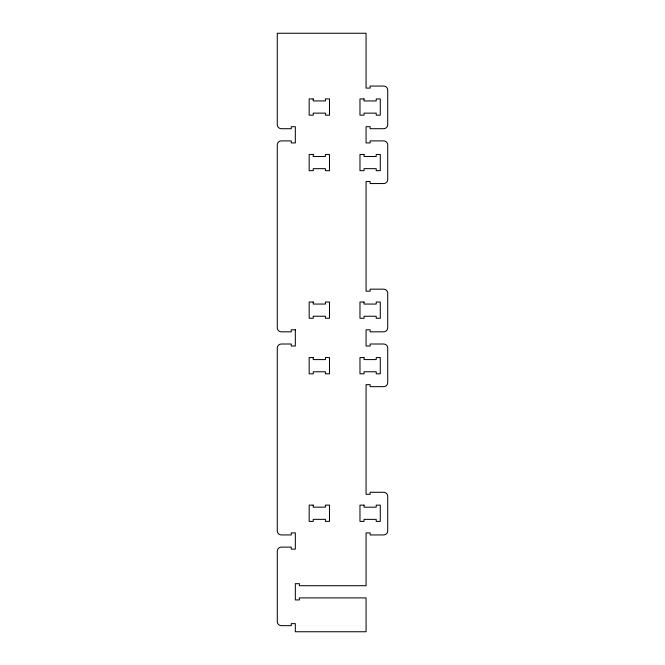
<?xml version="1.0" encoding="UTF-8"?>
<svg xmlns="http://www.w3.org/2000/svg" width="665" height="665" viewBox="0 0 665 665"><rect width="100%" height="100%" fill="white"/><g stroke="black" fill="none" stroke-linecap="round" stroke-linejoin="round"><path stroke-width="1" d="M295.327 329.79L295.327 346.041L291.27 346.041L291.27 344.013L281.337 344.013A4.065 4.065 0 0 0 277.272 348.069L277.272 530.87A4.065 4.065 0 0 0 281.337 534.934L291.27 534.934L291.27 532.906L295.327 532.906L295.327 549.149L291.27 549.149L291.27 547.12L281.312 547.12A4.065 4.065 0 0 0 277.288 551.185L277.288 621.592A4.065 4.065 0 0 0 281.353 625.657L291.27 625.657L291.27 623.629L295.327 623.629L295.327 631.75L366.082 631.75L366.082 597.902L299.391 597.902L299.391 599.93L295.327 599.93L295.327 583.679L299.391 583.679L299.391 585.715L366.082 585.715L366.066 532.906L370.122 532.906L370.122 534.934L383.663 534.934A4.065 4.065 0 0 0 387.728 530.87L387.728 496.339A4.065 4.065 0 0 0 383.663 492.283L370.122 492.283L370.122 494.311L366.066 494.311L366.066 384.636L370.122 384.636L370.122 386.664L383.663 386.664A4.065 4.065 0 0 0 387.728 382.599L387.728 348.069A4.065 4.065 0 0 0 383.663 344.013L370.122 344.013L370.122 346.041L366.066 346.041L366.066 329.79L370.122 329.79L370.122 331.827L383.663 331.827A4.065 4.065 0 0 0 387.728 327.762L387.728 293.232A4.065 4.065 0 0 0 383.663 289.167L370.122 289.167L370.122 291.204L366.066 291.204L366.066 181.52L370.122 181.52L370.122 183.548L383.663 183.548A4.065 4.065 0 0 0 387.728 179.492L387.728 144.962A4.065 4.065 0 0 0 383.663 140.897L370.122 140.897L370.122 142.933L366.066 142.933L366.066 126.683L370.122 126.683L370.122 128.711L383.663 128.711A4.065 4.065 0 0 0 387.728 124.646L387.728 90.124A4.065 4.065 0 0 0 383.663 86.059L370.122 86.059L370.122 88.088L366.066 88.088L366.066 33.25L277.272 33.25L277.272 124.646A4.065 4.065 0 0 0 281.337 128.711L291.27 128.711L291.27 126.683L295.327 126.683L295.327 142.933L291.27 142.933L291.27 140.897L281.337 140.897A4.065 4.065 0 0 0 277.272 144.962L277.272 327.762A4.065 4.065 0 0 0 281.337 331.827L291.27 331.827L291.27 329.79L295.327 329.79M313.24 98.91L309.175 98.91L309.175 115.161L313.24 115.161L313.24 113.125L325.426 113.125L325.426 115.161L329.483 115.161L329.483 98.91L325.426 98.91L325.426 100.939L313.24 100.939L313.24 98.91M364.029 98.919L359.973 98.919L359.973 115.17L364.029 115.17L364.029 113.141L376.215 113.141L376.215 115.17L380.28 115.17L380.28 98.919L376.215 98.919L376.215 100.955L364.029 100.955L364.029 98.919M313.24 154.455L309.175 154.455L309.175 170.697L313.24 170.697L313.24 168.669L325.426 168.669L325.426 170.697L329.483 170.697L329.483 154.455L325.426 154.455L325.426 156.483L313.24 156.483L313.24 154.455M364.029 154.438L359.973 154.438L359.973 170.689L364.029 170.689L364.029 168.661L376.215 168.661L376.215 170.689L380.28 170.689L380.28 154.438L376.215 154.438L376.215 156.475L364.029 156.475L364.029 154.438M313.24 302.018L309.175 302.018L309.175 318.269L313.24 318.269L313.24 316.241L325.426 316.241L325.426 318.269L329.483 318.269L329.483 302.018L325.426 302.018L325.426 304.055L313.24 304.055L313.24 302.018M364.029 302.035L359.973 302.035L359.973 318.286L364.029 318.286L364.029 316.249L376.215 316.249L376.215 318.286L380.28 318.286L380.28 302.035L376.215 302.035L376.215 304.063L364.029 304.063L364.029 302.035M313.24 357.562L309.175 357.562L309.175 373.813L313.24 373.813L313.24 371.777L325.426 371.777L325.426 373.813L329.483 373.813L329.483 357.562L325.426 357.562L325.426 359.59L313.24 359.59L313.24 357.562M364.029 357.554L359.973 357.554L359.973 373.797L364.029 373.797L364.029 371.768L376.215 371.768L376.215 373.797L380.28 373.797L380.28 357.554L376.215 357.554L376.215 359.582L364.029 359.582L364.029 357.554M313.24 505.134L309.175 505.134L309.175 521.385L313.24 521.385L313.24 519.348L325.426 519.348L325.426 521.385L329.483 521.385L329.483 505.134L325.426 505.134L325.426 507.162L313.24 507.162L313.24 505.134M364.029 505.142L359.973 505.142L359.973 521.393L364.029 521.393L364.029 519.365L376.215 519.365L376.215 521.393L380.28 521.393L380.28 505.142L376.215 505.142L376.215 507.179L364.029 507.179L364.029 505.142"/></g></svg>
